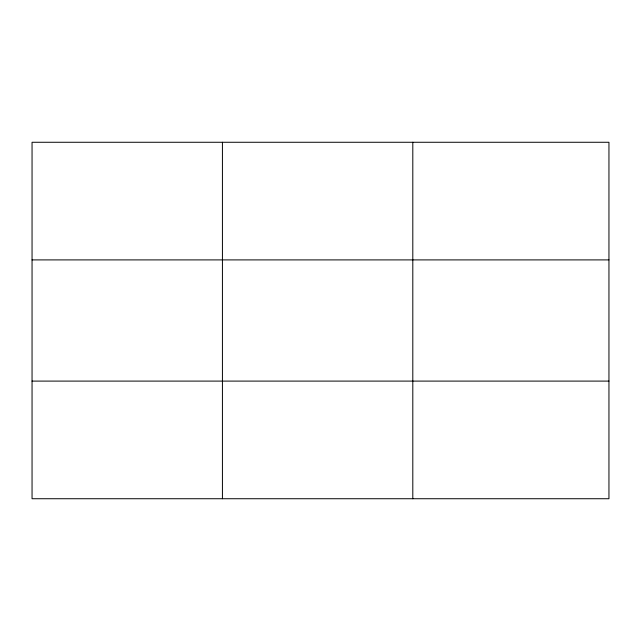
<?xml version="1.0" encoding="UTF-8"?>
<svg xmlns="http://www.w3.org/2000/svg" width="641" height="641" viewBox="0 0 641 641"><rect width="100%" height="100%" fill="white"/><g stroke="black" fill="none" stroke-linecap="round" stroke-linejoin="round"><path stroke-width="0.96" d="M222.427 498.73L222.427 142.27M412.804 498.73L412.804 142.27M608.95 259.901L608.95 142.27L32.05 142.27L32.05 498.73L608.95 498.73L608.95 259.901L32.05 259.901M32.05 381.099L608.95 381.099"/></g></svg>
